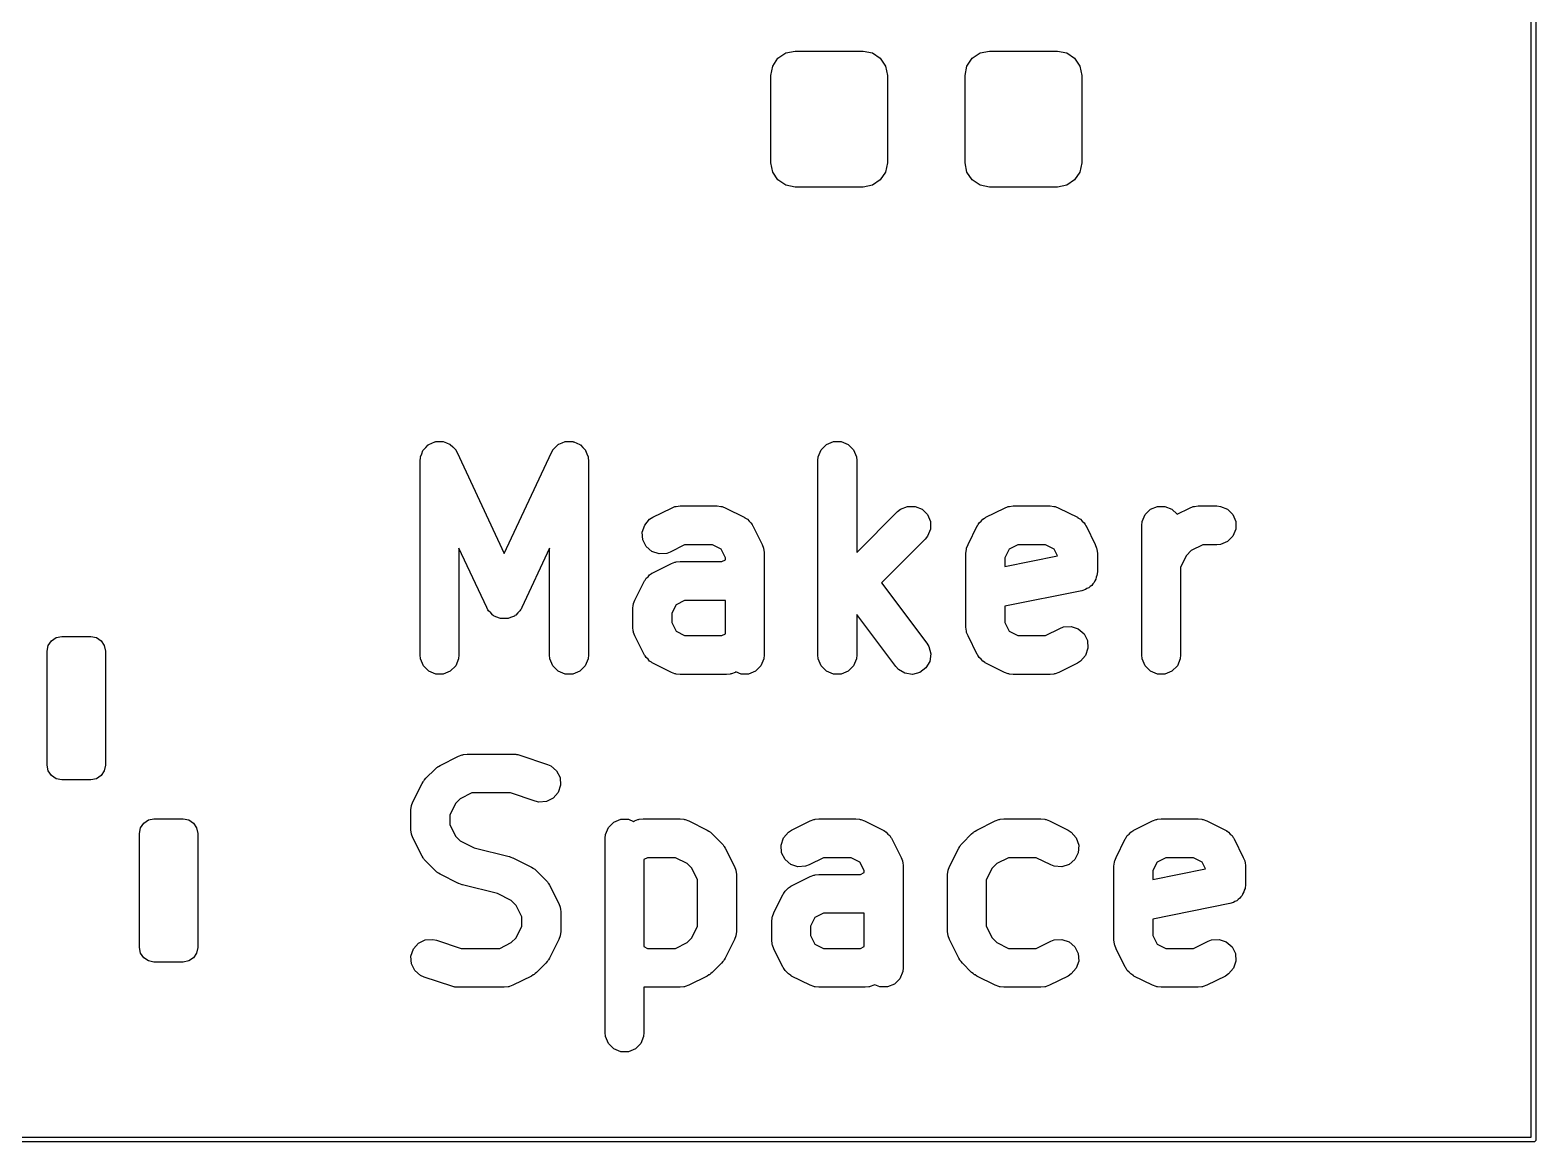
# Model space of a CAD drawing. Extents: x 126 to 188.3, y -91.5 to -70.
# Drawn here: x 140.77 to 156.28, y -91.52 to -80.08 of the extents above; entities that cross this region are included whole.
import ezdxf

# ---------------------------------------------------------------- set-up
doc = ezdxf.new("R2010")
doc.units = 0
doc.layers.add('BLACK', color=7, linetype='CONTINUOUS')

msp = doc.modelspace()

# ---------------------------------------------------------------- linework, layer by layer
at = {"layer": 'BLACK', "linetype": 'CONTINUOUS'}
for p, q in [((156.225, -91.475), (156.225, -70.025)), ((156.275, -70), (156.275, -91.5)), ((148.41903, -80.454329), (148.473223, -80.373223)), ((148.473223, -80.373223), (148.554329, -80.31903)), ((148.554329, -80.31903), (148.65, -80.3)), ((148.65, -80.3), (149.35, -80.3)), ((149.35, -80.3), (149.445671, -80.31903)), ((149.445671, -80.31903), (149.526777, -80.373223)), ((149.526777, -80.373223), (149.58097, -80.454329)), ((150.41903, -80.454329), (150.473223, -80.373223)), ((150.473223, -80.373223), (150.554329, -80.31903)), ((150.554329, -80.31903), (150.65, -80.3)), ((150.65, -80.3), (151.35, -80.3)), ((151.35, -80.3), (151.445671, -80.31903)), ((151.445671, -80.31903), (151.526777, -80.373223)), ((151.526777, -80.373223), (151.58097, -80.454329)), ((148.4, -80.55), (148.41903, -80.454329)), ((148.4, -81.45), (148.4, -80.55)), ((149.58097, -80.454329), (149.6, -80.55)), ((149.6, -80.55), (149.6, -81.45)), ((150.4, -80.55), (150.41903, -80.454329)), ((150.4, -81.45), (150.4, -80.55)), ((151.58097, -80.454329), (151.6, -80.55)), ((151.6, -80.55), (151.6, -81.45)), ((148.41903, -81.545671), (148.4, -81.45)), ((149.6, -81.45), (149.58097, -81.545671)), ((150.41903, -81.545671), (150.4, -81.45)), ((151.6, -81.45), (151.58097, -81.545671)), ((148.473223, -81.626777), (148.41903, -81.545671)), ((148.554329, -81.68097), (148.473223, -81.626777)), ((148.65, -81.7), (148.554329, -81.68097)), ((149.445671, -81.68097), (149.35, -81.7)), ((149.526777, -81.626777), (149.445671, -81.68097)), ((149.58097, -81.545671), (149.526777, -81.626777)), ((150.473223, -81.626777), (150.41903, -81.545671)), ((150.554329, -81.68097), (150.473223, -81.626777)), ((150.65, -81.7), (150.554329, -81.68097)), ((151.445671, -81.68097), (151.35, -81.7)), ((151.526777, -81.626777), (151.445671, -81.68097)), ((151.58097, -81.545671), (151.526777, -81.626777)), ((149.35, -81.7), (148.65, -81.7)), ((151.35, -81.7), (150.65, -81.7)), ((144.946207, -84.3201), (144.950329, -84.318393)), ((144.950329, -84.318393), (144.985043, -84.318393)), ((144.985043, -84.318393), (145.019713, -84.316869)), ((145.019713, -84.316869), (145.023904, -84.318393)), ((145.023904, -84.318393), (145.028365, -84.318393)), ((145.028365, -84.318393), (145.060435, -84.331677)), ((146.251598, -84.331674), (146.283662, -84.318393)), ((146.283662, -84.318393), (146.288122, -84.318393)), ((146.288122, -84.318393), (146.292313, -84.316869)), ((146.292313, -84.316869), (146.326983, -84.318393)), ((146.326983, -84.318393), (146.361698, -84.318393)), ((146.361698, -84.318393), (146.365819, -84.3201)), ((148.973471, -84.348256), (149.045567, -84.318393)), ((149.045567, -84.318393), (149.123603, -84.318393)), ((149.123603, -84.318393), (149.195699, -84.348256)), ((144.79319, -84.475532), (144.806474, -84.443461)), ((144.806474, -84.443461), (144.818334, -84.410846)), ((144.818334, -84.410846), (144.821346, -84.407557)), ((144.821346, -84.407557), (144.823053, -84.403436)), ((144.823053, -84.403436), (144.8476, -84.378888)), ((144.8476, -84.378888), (144.871038, -84.353296)), ((144.871038, -84.353296), (144.875078, -84.35141)), ((144.875078, -84.35141), (144.878233, -84.348256)), ((144.878233, -84.348256), (144.910303, -84.334972)), ((144.910303, -84.334972), (144.941752, -84.320296)), ((144.941752, -84.320296), (144.946207, -84.3201)), ((145.060435, -84.331677), (145.093051, -84.343537)), ((145.093051, -84.343537), (145.096339, -84.346549)), ((145.096339, -84.346549), (145.100461, -84.348256)), ((145.100461, -84.348256), (145.125008, -84.372803)), ((145.125008, -84.372803), (145.150601, -84.396241)), ((145.150601, -84.396241), (145.153733, -84.401528)), ((145.153733, -84.401528), (145.155641, -84.403436)), ((145.155641, -84.403436), (145.157448, -84.4078)), ((145.157448, -84.4078), (145.170584, -84.429973)), ((145.170584, -84.429973), (145.656013, -85.470179)), ((145.656013, -85.470179), (146.141443, -84.429973)), ((146.141443, -84.429973), (146.154578, -84.4078)), ((146.154578, -84.4078), (146.156386, -84.403436)), ((146.156386, -84.403436), (146.158293, -84.401528)), ((146.158293, -84.401528), (146.161426, -84.396241)), ((146.161426, -84.396241), (146.187023, -84.372798)), ((146.187023, -84.372798), (146.211566, -84.348256)), ((146.211566, -84.348256), (146.215685, -84.346549)), ((146.215685, -84.346549), (146.218975, -84.343537)), ((146.218975, -84.343537), (146.251598, -84.331674)), ((146.365819, -84.3201), (146.370274, -84.320296)), ((146.370274, -84.320296), (146.401718, -84.334969)), ((146.401718, -84.334969), (146.433794, -84.348256)), ((146.433794, -84.348256), (146.436948, -84.35141)), ((146.436948, -84.35141), (146.440989, -84.353296)), ((146.440989, -84.353296), (146.464426, -84.378888)), ((146.464426, -84.378888), (146.488974, -84.403436)), ((146.488974, -84.403436), (146.49068, -84.407557)), ((146.49068, -84.407557), (146.493693, -84.410846)), ((146.493693, -84.410846), (146.505552, -84.443461)), ((146.505552, -84.443461), (146.518837, -84.475532)), ((148.888428, -84.475532), (148.918291, -84.403436)), ((148.918291, -84.403436), (148.973471, -84.348256)), ((149.195699, -84.348256), (149.250879, -84.403436)), ((149.250879, -84.403436), (149.280742, -84.475532)), ((144.789347, -84.51455), (144.791873, -84.4889)), ((144.789347, -86.51455), (144.789347, -84.51455)), ((144.791666, -84.484184), (144.792587, -84.48165)), ((144.791873, -84.4889), (144.791666, -84.484184)), ((144.792587, -84.48165), (144.79319, -84.475532)), ((146.518837, -84.475532), (146.519439, -84.48165)), ((146.519439, -84.48165), (146.520361, -84.484184)), ((146.520361, -84.484184), (146.520153, -84.4889)), ((146.520153, -84.4889), (146.52268, -84.51455)), ((146.52268, -84.51455), (146.52268, -86.51455)), ((148.884585, -84.51455), (148.888428, -84.475532)), ((148.884585, -86.51455), (148.884585, -84.51455)), ((149.280742, -84.475532), (149.284585, -84.51455)), ((149.284585, -84.51455), (149.284585, -85.460278)), ((147.185618, -85.097569), (147.376095, -85.00233)), ((147.376095, -85.00233), (147.412712, -84.988318)), ((147.412712, -84.988318), (147.419881, -84.987808)), ((147.419881, -84.987808), (147.426519, -84.985059)), ((147.426519, -84.985059), (147.465537, -84.981216)), ((147.465537, -84.981216), (147.84649, -84.981216)), ((147.84649, -84.981216), (147.885508, -84.985059)), ((147.885508, -84.985059), (147.892145, -84.987808)), ((147.892145, -84.987808), (147.899315, -84.988318)), ((147.899315, -84.988318), (147.935933, -85.002331)), ((147.935933, -85.002331), (148.126409, -85.097569)), ((149.284585, -85.460278), (149.705068, -85.039795)), ((149.705068, -85.039795), (149.735376, -85.014922)), ((149.735376, -85.014922), (149.807472, -84.985059)), ((149.807472, -84.985059), (149.885508, -84.985059)), ((149.885508, -84.985059), (149.957604, -85.014922)), ((149.957604, -85.014922), (150.012784, -85.070102)), ((150.012784, -85.070102), (150.042647, -85.142198)), ((150.61419, -85.097569), (150.804667, -85.00233)), ((150.804667, -85.00233), (150.841284, -84.988318)), ((150.841284, -84.988318), (150.848453, -84.987808)), ((150.848453, -84.987808), (150.855091, -84.985059)), ((150.855091, -84.985059), (150.894109, -84.981216)), ((150.894109, -84.981216), (151.275062, -84.981216)), ((151.275062, -84.981216), (151.31408, -84.985059)), ((151.31408, -84.985059), (151.320717, -84.987808)), ((151.320717, -84.987808), (151.327887, -84.988318)), ((151.327887, -84.988318), (151.364505, -85.002331)), ((151.364505, -85.002331), (151.554981, -85.097569)), ((152.221762, -85.142198), (152.251625, -85.070102)), ((152.251625, -85.070102), (152.306805, -85.014922)), ((152.306805, -85.014922), (152.378901, -84.985059)), ((152.378901, -84.985059), (152.456937, -84.985059)), ((152.456937, -84.985059), (152.529033, -85.014922)), ((152.529033, -85.014922), (152.58077, -85.066659)), ((152.58077, -85.066659), (152.709429, -85.00233)), ((152.709429, -85.00233), (152.746046, -84.988318)), ((152.746046, -84.988318), (152.753215, -84.987808)), ((152.753215, -84.987808), (152.759853, -84.985059)), ((152.759853, -84.985059), (152.798871, -84.981216)), ((152.798871, -84.981216), (152.989348, -84.981216)), ((152.989348, -84.981216), (153.028366, -84.985059)), ((153.028366, -84.985059), (153.100462, -85.014922)), ((153.100462, -85.014922), (153.155642, -85.070102)), ((153.155642, -85.070102), (153.185505, -85.142198)), ((147.076631, -85.25144), (147.101309, -85.177408)), ((147.101309, -85.177408), (147.152438, -85.118455)), ((147.152438, -85.118455), (147.185618, -85.097569)), ((148.126409, -85.097569), (148.132931, -85.101674)), ((148.132931, -85.101674), (148.136013, -85.102702)), ((148.136013, -85.102702), (148.139849, -85.106029)), ((148.139849, -85.106029), (148.159589, -85.118455)), ((148.159589, -85.118455), (148.17602, -85.1374)), ((148.17602, -85.1374), (148.194965, -85.153831)), ((148.194965, -85.153831), (148.20739, -85.17357)), ((148.20739, -85.17357), (148.210719, -85.177408)), ((148.210719, -85.177408), (148.211746, -85.180489)), ((148.211746, -85.180489), (148.215852, -85.187012)), ((148.215852, -85.187012), (148.31109, -85.377489)), ((150.042647, -85.220234), (150.012784, -85.29233)), ((150.042647, -85.142198), (150.042647, -85.220234)), ((150.429509, -85.377489), (150.524748, -85.187011)), ((150.524748, -85.187011), (150.528854, -85.180487)), ((150.528854, -85.180487), (150.529881, -85.177408)), ((150.529881, -85.177408), (150.533206, -85.173573)), ((150.533206, -85.173573), (150.545634, -85.153831)), ((150.545634, -85.153831), (150.56458, -85.137398)), ((150.56458, -85.137398), (150.58101, -85.118455)), ((150.58101, -85.118455), (150.600748, -85.106029)), ((150.600748, -85.106029), (150.604587, -85.102701)), ((150.604587, -85.102701), (150.607669, -85.101673)), ((150.607669, -85.101673), (150.61419, -85.097569)), ((151.554981, -85.097569), (151.561503, -85.101674)), ((151.561503, -85.101674), (151.564585, -85.102702)), ((151.564585, -85.102702), (151.568421, -85.106029)), ((151.568421, -85.106029), (151.588161, -85.118455)), ((151.588161, -85.118455), (151.604592, -85.1374)), ((151.604592, -85.1374), (151.623537, -85.153831)), ((151.623537, -85.153831), (151.635962, -85.17357)), ((151.635962, -85.17357), (151.639291, -85.177408)), ((151.639291, -85.177408), (151.640318, -85.180489)), ((151.640318, -85.180489), (151.644424, -85.187012)), ((151.644424, -85.187012), (151.739662, -85.377489)), ((152.217919, -85.181216), (152.221762, -85.142198)), ((152.217919, -86.51455), (152.217919, -85.181216)), ((153.185505, -85.220234), (153.155642, -85.29233)), ((153.185505, -85.142198), (153.185505, -85.220234)), ((147.082163, -85.329279), (147.076631, -85.25144)), ((147.117062, -85.399077), (147.082163, -85.329279)), ((147.176015, -85.450206), (147.117062, -85.399077)), ((147.51275, -85.381216), (147.364504, -85.455339)), ((147.799277, -85.381216), (147.51275, -85.381216)), ((147.887894, -85.425525), (147.799277, -85.381216)), ((148.31109, -85.377489), (148.325102, -85.414107)), ((149.987911, -85.322638), (149.539136, -85.771412)), ((150.012784, -85.29233), (149.987911, -85.322638)), ((150.415497, -85.414106), (150.429509, -85.377489)), ((150.941322, -85.381216), (150.852704, -85.425524)), ((151.227849, -85.381216), (150.941322, -85.381216)), ((151.316466, -85.425525), (151.227849, -85.381216)), ((151.739662, -85.377489), (151.753674, -85.414107)), ((152.846084, -85.381216), (152.726866, -85.440825)), ((152.989348, -85.381216), (152.846084, -85.381216)), ((153.028366, -85.377373), (152.989348, -85.381216)), ((153.100462, -85.34751), (153.028366, -85.377373)), ((153.155642, -85.29233), (153.100462, -85.34751)), ((145.474778, -86.027698), (145.189347, -85.416061)), ((145.189347, -85.416061), (145.189347, -86.51455)), ((146.12268, -85.416064), (145.837251, -86.027698)), ((146.12268, -86.51455), (146.12268, -85.416064)), ((147.250047, -85.474884), (147.176015, -85.450206)), ((147.327886, -85.469352), (147.250047, -85.474884)), ((147.364504, -85.455339), (147.327886, -85.469352)), ((147.376095, -85.573759), (147.412712, -85.559747)), ((147.412712, -85.559747), (147.419881, -85.559237)), ((147.419881, -85.559237), (147.426519, -85.556488)), ((147.426519, -85.556488), (147.465537, -85.552645)), ((147.465537, -85.552645), (147.894515, -85.552645)), ((147.932204, -85.514144), (147.887894, -85.425525)), ((147.894515, -85.552645), (147.932204, -85.5338)), ((147.932204, -85.5338), (147.932204, -85.514144)), ((148.325102, -85.414107), (148.325611, -85.421274)), ((148.325611, -85.421274), (148.328361, -85.427913)), ((148.328361, -85.427913), (148.332204, -85.466931)), ((148.332204, -85.466931), (148.332204, -86.51455)), ((150.408395, -85.466931), (150.412238, -85.427913)), ((150.408395, -86.228835), (150.408395, -85.466931)), ((150.412238, -85.427913), (150.414987, -85.421275)), ((150.414987, -85.421275), (150.415497, -85.414106)), ((150.852704, -85.425524), (150.808395, -85.514144)), ((150.808395, -85.603922), (151.351367, -85.495327)), ((150.808395, -85.514144), (150.808395, -85.603922)), ((151.351367, -85.495327), (151.316466, -85.425525)), ((151.753674, -85.414107), (151.754183, -85.421274)), ((151.754183, -85.421274), (151.756933, -85.427913)), ((151.756933, -85.427913), (151.760776, -85.466931)), ((151.760776, -85.466931), (151.760776, -85.657407)), ((152.677529, -85.490161), (152.617919, -85.609382)), ((152.726866, -85.440825), (152.677529, -85.490161)), ((147.117062, -85.72526), (147.136008, -85.708827)), ((147.136008, -85.708827), (147.152438, -85.689884)), ((147.152438, -85.689884), (147.172176, -85.677458)), ((147.172176, -85.677458), (147.176015, -85.67413)), ((147.176015, -85.67413), (147.179097, -85.673102)), ((147.179097, -85.673102), (147.185618, -85.668998)), ((147.185618, -85.668998), (147.376095, -85.573759)), ((151.749434, -85.714527), (151.745632, -85.73375)), ((151.756933, -85.696425), (151.749434, -85.714527)), ((151.760776, -85.657407), (151.756933, -85.696425)), ((152.617919, -85.609382), (152.617919, -86.51455)), ((147.000938, -85.948916), (147.096176, -85.75844)), ((147.096176, -85.75844), (147.100282, -85.751916)), ((147.100282, -85.751916), (147.101309, -85.748837)), ((147.101309, -85.748837), (147.104634, -85.745002)), ((147.104634, -85.745002), (147.117062, -85.72526)), ((149.539136, -85.771412), (150.00649, -86.39455)), ((151.599999, -85.853523), (150.808395, -86.011843)), ((151.637506, -85.842103), (151.599999, -85.853523)), ((151.653787, -85.831199), (151.637506, -85.842103)), ((151.67189, -85.823701), (151.653787, -85.831199)), ((151.685893, -85.809697), (151.67189, -85.823701)), ((151.702345, -85.79868), (151.685893, -85.809697)), ((151.713213, -85.782377), (151.702345, -85.79868)), ((151.72707, -85.768521), (151.713213, -85.782377)), ((151.734648, -85.750225), (151.72707, -85.768521)), ((151.745632, -85.73375), (151.734648, -85.750225)), ((146.979823, -86.038359), (146.983666, -85.999341)), ((146.983666, -85.999341), (146.986415, -85.992703)), ((146.986415, -85.992703), (146.986925, -85.985534)), ((146.986925, -85.985534), (147.000938, -85.948916)), ((147.424132, -85.996953), (147.379823, -86.085572)), ((147.51275, -85.952645), (147.424132, -85.996953)), ((147.932204, -85.952645), (147.51275, -85.952645)), ((147.932204, -86.295705), (147.932204, -85.952645)), ((150.808395, -86.011843), (150.808395, -86.181621)), ((145.483241, -86.041985), (145.474778, -86.027698)), ((145.485001, -86.046825), (145.483241, -86.041985)), ((145.488135, -86.050247), (145.485001, -86.046825)), ((145.49476, -86.061431), (145.488135, -86.050247)), ((145.517179, -86.081962), (145.49476, -86.061431)), ((145.537705, -86.104375), (145.517179, -86.081962)), ((145.545756, -86.108132), (145.537705, -86.104375)), ((145.55231, -86.114134), (145.545756, -86.108132)), ((145.580882, -86.124524), (145.55231, -86.114134)), ((145.60842, -86.137375), (145.580882, -86.124524)), ((145.617293, -86.137765), (145.60842, -86.137375)), ((145.625648, -86.140803), (145.617293, -86.137765)), ((145.656025, -86.139467), (145.625648, -86.140803)), ((145.68638, -86.140802), (145.656025, -86.139467)), ((145.694728, -86.137766), (145.68638, -86.140802)), ((145.703609, -86.137376), (145.694728, -86.137766)), ((145.73116, -86.124518), (145.703609, -86.137376)), ((145.759718, -86.114134), (145.73116, -86.124518)), ((145.76627, -86.108133), (145.759718, -86.114134)), ((145.774324, -86.104375), (145.76627, -86.108133)), ((145.794857, -86.081953), (145.774324, -86.104375)), ((145.817268, -86.06143), (145.794857, -86.081953)), ((145.82389, -86.05025), (145.817268, -86.06143)), ((145.827027, -86.046826), (145.82389, -86.05025)), ((145.828787, -86.041984), (145.827027, -86.046826)), ((145.837251, -86.027698), (145.828787, -86.041984)), ((146.979823, -86.228835), (146.979823, -86.038359)), ((147.379823, -86.085572), (147.379823, -86.181621)), ((149.68649, -86.63455), (149.284585, -86.098676)), ((149.284585, -86.098676), (149.284585, -86.51455)), ((141.042597, -86.336418), (141.1, -86.325)), ((141.1, -86.325), (141.4, -86.325)), ((141.4, -86.325), (141.457403, -86.336418)), ((146.983666, -86.267853), (146.979823, -86.228835)), ((146.986415, -86.27449), (146.983666, -86.267853)), ((146.986925, -86.28166), (146.986415, -86.27449)), ((147.000937, -86.318277), (146.986925, -86.28166)), ((147.096176, -86.508755), (147.000937, -86.318277)), ((147.379823, -86.181621), (147.424132, -86.270241)), ((147.424132, -86.270241), (147.51275, -86.31455)), ((147.51275, -86.31455), (147.894515, -86.31455)), ((147.894515, -86.31455), (147.932204, -86.295705)), ((150.412238, -86.267853), (150.408395, -86.228835)), ((150.414987, -86.27449), (150.412238, -86.267853)), ((150.415497, -86.28166), (150.414987, -86.27449)), ((150.429509, -86.318277), (150.415497, -86.28166)), ((150.524748, -86.508755), (150.429509, -86.318277)), ((150.808395, -86.181621), (150.852704, -86.270241)), ((150.852704, -86.270241), (150.941322, -86.31455)), ((150.941322, -86.31455), (151.227849, -86.31455)), ((151.227849, -86.31455), (151.376096, -86.240426)), ((151.376096, -86.240426), (151.412713, -86.226414)), ((151.412713, -86.226414), (151.490553, -86.220882)), ((151.490553, -86.220882), (151.564585, -86.24556)), ((151.564585, -86.24556), (151.623537, -86.296689)), ((151.623537, -86.296689), (151.658436, -86.366487)), ((140.95, -86.475), (140.961418, -86.417597)), ((140.95, -87.65), (140.95, -86.475)), ((140.961418, -86.417597), (140.993934, -86.368934)), ((140.993934, -86.368934), (141.042597, -86.336418)), ((141.457403, -86.336418), (141.506066, -86.368934)), ((141.506066, -86.368934), (141.538582, -86.417597)), ((141.538582, -86.417597), (141.55, -86.475)), ((141.55, -86.475), (141.55, -87.65)), ((150.00649, -86.39455), (150.026826, -86.42807)), ((150.026826, -86.42807), (150.046193, -86.503664)), ((151.663968, -86.444326), (151.639291, -86.518358)), ((151.658436, -86.366487), (151.663968, -86.444326)), ((144.79319, -86.553568), (144.789347, -86.51455)), ((144.823053, -86.625664), (144.79319, -86.553568)), ((144.878233, -86.680844), (144.823053, -86.625664)), ((145.155641, -86.625664), (145.100461, -86.680844)), ((145.185504, -86.553568), (145.155641, -86.625664)), ((145.189347, -86.51455), (145.185504, -86.553568)), ((146.126523, -86.553568), (146.12268, -86.51455)), ((146.156386, -86.625664), (146.126523, -86.553568)), ((146.211566, -86.680844), (146.156386, -86.625664)), ((146.488974, -86.625664), (146.433794, -86.680844)), ((146.518837, -86.553568), (146.488974, -86.625664)), ((146.52268, -86.51455), (146.518837, -86.553568)), ((147.100282, -86.515278), (147.096176, -86.508755)), ((147.101309, -86.518358), (147.100282, -86.515278)), ((147.104634, -86.522192), (147.101309, -86.518358)), ((147.117062, -86.541935), (147.104634, -86.522192)), ((147.136008, -86.558367), (147.117062, -86.541935)), ((147.152438, -86.577311), (147.136008, -86.558367)), ((147.172176, -86.589736), (147.152438, -86.577311)), ((147.176015, -86.593065), (147.172176, -86.589736)), ((147.179097, -86.594092), (147.176015, -86.593065)), ((147.185618, -86.598197), (147.179097, -86.594092)), ((147.376095, -86.693436), (147.185618, -86.598197)), ((148.298498, -86.625664), (148.243318, -86.680844)), ((148.328361, -86.553568), (148.298498, -86.625664)), ((148.332204, -86.51455), (148.328361, -86.553568)), ((148.888428, -86.553568), (148.884585, -86.51455)), ((148.918291, -86.625664), (148.888428, -86.553568)), ((148.973471, -86.680844), (148.918291, -86.625664)), ((149.250879, -86.625664), (149.195699, -86.680844)), ((149.280742, -86.553568), (149.250879, -86.625664)), ((149.284585, -86.51455), (149.280742, -86.553568)), ((149.712975, -86.663458), (149.68649, -86.63455)), ((150.035157, -86.580916), (149.995398, -86.648064)), ((150.046193, -86.503664), (150.035157, -86.580916)), ((150.528854, -86.515278), (150.524748, -86.508755)), ((150.529881, -86.518358), (150.528854, -86.515278)), ((150.533206, -86.522192), (150.529881, -86.518358)), ((150.545634, -86.541935), (150.533206, -86.522192)), ((150.56458, -86.558367), (150.545634, -86.541935)), ((150.58101, -86.577311), (150.56458, -86.558367)), ((150.600748, -86.589736), (150.58101, -86.577311)), ((150.604587, -86.593065), (150.600748, -86.589736)), ((150.607669, -86.594092), (150.604587, -86.593065)), ((150.61419, -86.598197), (150.607669, -86.594092)), ((150.804667, -86.693436), (150.61419, -86.598197)), ((151.554981, -86.598197), (151.364505, -86.693435)), ((151.588161, -86.577311), (151.554981, -86.598197)), ((151.639291, -86.518358), (151.588161, -86.577311)), ((152.221762, -86.553568), (152.217919, -86.51455)), ((152.251625, -86.625664), (152.221762, -86.553568)), ((152.306805, -86.680844), (152.251625, -86.625664)), ((152.584213, -86.625664), (152.529033, -86.680844)), ((152.614076, -86.553568), (152.584213, -86.625664)), ((152.617919, -86.51455), (152.614076, -86.553568)), ((144.950329, -86.710707), (144.878233, -86.680844)), ((145.028365, -86.710707), (144.950329, -86.710707)), ((145.100461, -86.680844), (145.028365, -86.710707)), ((146.283662, -86.710707), (146.211566, -86.680844)), ((146.361698, -86.710707), (146.283662, -86.710707)), ((146.433794, -86.680844), (146.361698, -86.710707)), ((147.412712, -86.707448), (147.376095, -86.693436)), ((147.419881, -86.707957), (147.412712, -86.707448)), ((147.426519, -86.710707), (147.419881, -86.707957)), ((147.465537, -86.71455), (147.426519, -86.710707)), ((147.941728, -86.71455), (147.465537, -86.71455)), ((147.980746, -86.710707), (147.941728, -86.71455)), ((147.987383, -86.707957), (147.980746, -86.710707)), ((147.994553, -86.707448), (147.987383, -86.707957)), ((148.031171, -86.693435), (147.994553, -86.707448)), ((148.040376, -86.688832), (148.031171, -86.693435)), ((148.093186, -86.710707), (148.040376, -86.688832)), ((148.171222, -86.710707), (148.093186, -86.710707)), ((148.243318, -86.680844), (148.171222, -86.710707)), ((149.045567, -86.710707), (148.973471, -86.680844)), ((149.123603, -86.710707), (149.045567, -86.710707)), ((149.195699, -86.680844), (149.123603, -86.710707)), ((149.780123, -86.703217), (149.712975, -86.663458)), ((149.857375, -86.714253), (149.780123, -86.703217)), ((149.93297, -86.694886), (149.857375, -86.714253)), ((149.995398, -86.648064), (149.93297, -86.694886)), ((150.841284, -86.707448), (150.804667, -86.693436)), ((150.848453, -86.707957), (150.841284, -86.707448)), ((150.855091, -86.710707), (150.848453, -86.707957)), ((150.894109, -86.71455), (150.855091, -86.710707)), ((151.275062, -86.71455), (150.894109, -86.71455)), ((151.31408, -86.710707), (151.275062, -86.71455)), ((151.320717, -86.707957), (151.31408, -86.710707)), ((151.327887, -86.707448), (151.320717, -86.707957)), ((151.364505, -86.693435), (151.327887, -86.707448)), ((152.378901, -86.710707), (152.306805, -86.680844)), ((152.456937, -86.710707), (152.378901, -86.710707)), ((152.529033, -86.680844), (152.456937, -86.710707)), ((144.995142, -87.650791), (145.185619, -87.555552)), ((145.185619, -87.555552), (145.222236, -87.54154)), ((145.222236, -87.54154), (145.229405, -87.54103)), ((145.229405, -87.54103), (145.236043, -87.538281)), ((145.236043, -87.538281), (145.275061, -87.534438)), ((145.275061, -87.534438), (145.751252, -87.534438)), ((145.751252, -87.534438), (145.771001, -87.536383)), ((145.771001, -87.536383), (145.776267, -87.536009)), ((145.776267, -87.536009), (145.783195, -87.537584)), ((145.783195, -87.537584), (145.79027, -87.538281)), ((145.79027, -87.538281), (145.795148, -87.540301)), ((145.795148, -87.540301), (145.814498, -87.544701)), ((145.814498, -87.544701), (146.100212, -87.639939)), ((140.961418, -87.707403), (140.95, -87.65)), ((140.993934, -87.756066), (140.961418, -87.707403)), ((141.538582, -87.707403), (141.506066, -87.756066)), ((141.55, -87.65), (141.538582, -87.707403)), ((144.847926, -87.783493), (144.943164, -87.688255)), ((144.943164, -87.688255), (144.9585, -87.675668)), ((144.9585, -87.675668), (144.961962, -87.671677)), ((144.961962, -87.671677), (144.967978, -87.667889)), ((144.967978, -87.667889), (144.973471, -87.663382)), ((144.973471, -87.663382), (144.97835, -87.66136)), ((144.97835, -87.66136), (144.995142, -87.650791)), ((146.100212, -87.639939), (146.136012, -87.655924)), ((146.136012, -87.655924), (146.194965, -87.707053)), ((146.194965, -87.707053), (146.229864, -87.776851)), ((141.042597, -87.788582), (140.993934, -87.756066)), ((141.1, -87.8), (141.042597, -87.788582)), ((141.4, -87.8), (141.1, -87.8)), ((141.457403, -87.788582), (141.4, -87.8)), ((141.506066, -87.756066), (141.457403, -87.788582)), ((144.715224, -88.025947), (144.810462, -87.835471)), ((144.810462, -87.835471), (144.821031, -87.818679)), ((144.821031, -87.818679), (144.823053, -87.8138)), ((144.823053, -87.8138), (144.82756, -87.808307)), ((144.82756, -87.808307), (144.831348, -87.802291)), ((144.831348, -87.802291), (144.835339, -87.798828)), ((144.835339, -87.798828), (144.847926, -87.783493)), ((146.235395, -87.854691), (146.210718, -87.928722)), ((146.229864, -87.776851), (146.235395, -87.854691)), ((144.701211, -88.062565), (144.715224, -88.025947)), ((145.203056, -87.994047), (145.153718, -88.043384)), ((145.322274, -87.934438), (145.203056, -87.994047)), ((145.718795, -87.934438), (145.322274, -87.934438)), ((145.97372, -88.019413), (145.718795, -87.934438)), ((146.011951, -88.028105), (145.97372, -88.019413)), ((146.089791, -88.022574), (146.011951, -88.028105)), ((146.159589, -87.987675), (146.089791, -88.022574)), ((146.210718, -87.928722), (146.159589, -87.987675)), ((144.694109, -88.11539), (144.697952, -88.076372)), ((144.694109, -88.305866), (144.694109, -88.11539)), ((144.697952, -88.076372), (144.700701, -88.069734)), ((144.700701, -88.069734), (144.701211, -88.062565)), ((145.153718, -88.043384), (145.094109, -88.162603)), ((145.094109, -88.162603), (145.094109, -88.258652)), ((141.9, -88.35), (141.911418, -88.292597)), ((141.9, -89.525), (141.9, -88.35)), ((141.911418, -88.292597), (141.943934, -88.243934)), ((141.943934, -88.243934), (141.992597, -88.211418)), ((141.992597, -88.211418), (142.05, -88.2)), ((142.05, -88.2), (142.35, -88.2)), ((142.35, -88.2), (142.407403, -88.211418)), ((142.407403, -88.211418), (142.456066, -88.243934)), ((142.456066, -88.243934), (142.488582, -88.292597)), ((142.488582, -88.292597), (142.5, -88.35)), ((142.5, -88.35), (142.5, -89.525)), ((144.697952, -88.344884), (144.694109, -88.305866)), ((144.700701, -88.351521), (144.697952, -88.344884)), ((145.094109, -88.258652), (145.153718, -88.377871)), ((146.697952, -88.362086), (146.727815, -88.28999)), ((146.727815, -88.28999), (146.782995, -88.23481)), ((146.782995, -88.23481), (146.855091, -88.204947)), ((146.855091, -88.204947), (146.933127, -88.204947)), ((146.933127, -88.204947), (146.985936, -88.226821)), ((146.985936, -88.226821), (146.995143, -88.222218)), ((146.995143, -88.222218), (147.03176, -88.208206)), ((147.03176, -88.208206), (147.038929, -88.207696)), ((147.038929, -88.207696), (147.045567, -88.204947)), ((147.045567, -88.204947), (147.084585, -88.201104)), ((147.084585, -88.201104), (147.465538, -88.201104)), ((147.465538, -88.201104), (147.504556, -88.204947)), ((147.504556, -88.204947), (147.511193, -88.207696)), ((147.511193, -88.207696), (147.518363, -88.208206)), ((147.518363, -88.208206), (147.554981, -88.222219)), ((147.554981, -88.222219), (147.745457, -88.317457)), ((147.745457, -88.317457), (147.762248, -88.328026)), ((147.762248, -88.328026), (147.767128, -88.330048)), ((147.767128, -88.330048), (147.77262, -88.334555)), ((147.77262, -88.334555), (147.778637, -88.338343)), ((147.778637, -88.338343), (147.782099, -88.342334)), ((147.782099, -88.342334), (147.797435, -88.354921)), ((148.529881, -88.397296), (148.58101, -88.338343)), ((148.58101, -88.338343), (148.61419, -88.317457)), ((148.61419, -88.317457), (148.804667, -88.222218)), ((148.804667, -88.222218), (148.841284, -88.208206)), ((148.841284, -88.208206), (148.848453, -88.207696)), ((148.848453, -88.207696), (148.855091, -88.204947)), ((148.855091, -88.204947), (148.894109, -88.201104)), ((148.894109, -88.201104), (149.275062, -88.201104)), ((149.275062, -88.201104), (149.31408, -88.204947)), ((149.31408, -88.204947), (149.320717, -88.207696)), ((149.320717, -88.207696), (149.327887, -88.208206)), ((149.327887, -88.208206), (149.364505, -88.222219)), ((149.364505, -88.222219), (149.554981, -88.317457)), ((149.554981, -88.317457), (149.561503, -88.321562)), ((149.561503, -88.321562), (149.564585, -88.32259)), ((149.564585, -88.32259), (149.568421, -88.325917)), ((149.568421, -88.325917), (149.588161, -88.338343)), ((149.588161, -88.338343), (149.604592, -88.357288)), ((150.466974, -88.354921), (150.48231, -88.342334)), ((150.48231, -88.342334), (150.485772, -88.338343)), ((150.485772, -88.338343), (150.491788, -88.334555)), ((150.491788, -88.334555), (150.497281, -88.330048)), ((150.497281, -88.330048), (150.50216, -88.328026)), ((150.50216, -88.328026), (150.518952, -88.317457)), ((150.518952, -88.317457), (150.709429, -88.222218)), ((150.709429, -88.222218), (150.746046, -88.208206)), ((150.746046, -88.208206), (150.753215, -88.207696)), ((150.753215, -88.207696), (150.759853, -88.204947)), ((150.759853, -88.204947), (150.798871, -88.201104)), ((150.798871, -88.201104), (151.179824, -88.201104)), ((151.179824, -88.201104), (151.218842, -88.204947)), ((151.218842, -88.204947), (151.225479, -88.207696)), ((151.225479, -88.207696), (151.232649, -88.208206)), ((151.232649, -88.208206), (151.269267, -88.222219)), ((151.269267, -88.222219), (151.459743, -88.317457)), ((151.459743, -88.317457), (151.492923, -88.338343)), ((151.492923, -88.338343), (151.544053, -88.397296)), ((152.08839, -88.357286), (152.10482, -88.338343)), ((152.10482, -88.338343), (152.124558, -88.325917)), ((152.124558, -88.325917), (152.128397, -88.322589)), ((152.128397, -88.322589), (152.131479, -88.321561)), ((152.131479, -88.321561), (152.138, -88.317457)), ((152.138, -88.317457), (152.328477, -88.222218)), ((152.328477, -88.222218), (152.365094, -88.208206)), ((152.365094, -88.208206), (152.372263, -88.207696)), ((152.372263, -88.207696), (152.378901, -88.204947)), ((152.378901, -88.204947), (152.417919, -88.201104)), ((152.417919, -88.201104), (152.798872, -88.201104)), ((152.798872, -88.201104), (152.83789, -88.204947)), ((152.83789, -88.204947), (152.844527, -88.207696)), ((152.844527, -88.207696), (152.851697, -88.208206)), ((152.851697, -88.208206), (152.888315, -88.222219)), ((152.888315, -88.222219), (153.078791, -88.317457)), ((153.078791, -88.317457), (153.085313, -88.321562)), ((153.085313, -88.321562), (153.088395, -88.32259)), ((153.088395, -88.32259), (153.092231, -88.325917)), ((153.092231, -88.325917), (153.111971, -88.338343)), ((153.111971, -88.338343), (153.128402, -88.357288)), ((144.701211, -88.358691), (144.700701, -88.351521)), ((144.715224, -88.395309), (144.701211, -88.358691)), ((144.810462, -88.585785), (144.715224, -88.395309)), ((145.153718, -88.377871), (145.203056, -88.427209)), ((145.203056, -88.427209), (145.344864, -88.498114)), ((145.344864, -88.498114), (145.704521, -88.588028)), ((146.694109, -88.401104), (146.697952, -88.362086)), ((146.694109, -90.401104), (146.694109, -88.401104)), ((147.797435, -88.354921), (147.892673, -88.450159)), ((147.892673, -88.450159), (147.905259, -88.465494)), ((147.905259, -88.465494), (147.909251, -88.468957)), ((147.909251, -88.468957), (147.913038, -88.474973)), ((147.913038, -88.474973), (147.917546, -88.480466)), ((147.917546, -88.480466), (147.919566, -88.485344)), ((147.919566, -88.485344), (147.930138, -88.502138)), ((147.930138, -88.502138), (148.025376, -88.692615)), ((148.505203, -88.471328), (148.529881, -88.397296)), ((148.510735, -88.549167), (148.505203, -88.471328)), ((149.604592, -88.357288), (149.623537, -88.373719)), ((149.623537, -88.373719), (149.635962, -88.393458)), ((149.635962, -88.393458), (149.639291, -88.397296)), ((149.639291, -88.397296), (149.640318, -88.400377)), ((149.640318, -88.400377), (149.644424, -88.4069)), ((149.644424, -88.4069), (149.739662, -88.597377)), ((150.239033, -88.692615), (150.334272, -88.502137)), ((150.334272, -88.502137), (150.344841, -88.485345)), ((150.344841, -88.485345), (150.346863, -88.480466)), ((150.346863, -88.480466), (150.35137, -88.474973)), ((150.35137, -88.474973), (150.355158, -88.468957)), ((150.355158, -88.468957), (150.359149, -88.465494)), ((150.359149, -88.465494), (150.371736, -88.450159)), ((150.371736, -88.450159), (150.466974, -88.354921)), ((151.544053, -88.397296), (151.56873, -88.471328)), ((151.56873, -88.471328), (151.563198, -88.549167)), ((151.953319, -88.597377), (152.048558, -88.406899)), ((152.048558, -88.406899), (152.052664, -88.400375)), ((152.052664, -88.400375), (152.053691, -88.397296)), ((152.053691, -88.397296), (152.057016, -88.393461)), ((152.057016, -88.393461), (152.069444, -88.373719)), ((152.069444, -88.373719), (152.08839, -88.357286)), ((153.128402, -88.357288), (153.147347, -88.373719)), ((153.147347, -88.373719), (153.159772, -88.393458)), ((153.159772, -88.393458), (153.163101, -88.397296)), ((153.163101, -88.397296), (153.164128, -88.400377)), ((153.164128, -88.400377), (153.168234, -88.4069)), ((153.168234, -88.4069), (153.263472, -88.597377)), ((144.821031, -88.602576), (144.810462, -88.585785)), ((144.823053, -88.607456), (144.821031, -88.602576)), ((144.82756, -88.612948), (144.823053, -88.607456)), ((144.831348, -88.618965), (144.82756, -88.612948)), ((144.835339, -88.622427), (144.831348, -88.618965)), ((144.847926, -88.637763), (144.835339, -88.622427)), ((144.943164, -88.733001), (144.847926, -88.637763)), ((145.704521, -88.588028), (145.7074, -88.589056)), ((145.7074, -88.589056), (145.708839, -88.589159)), ((145.708839, -88.589159), (145.725067, -88.595369)), ((145.725067, -88.595369), (145.741442, -88.60122)), ((145.741442, -88.60122), (145.742601, -88.602079)), ((145.742601, -88.602079), (145.745457, -88.603172)), ((145.745457, -88.603172), (145.935933, -88.69841)), ((147.131798, -88.601104), (147.094109, -88.619948)), ((147.094109, -88.619948), (147.094109, -89.515593)), ((147.418325, -88.601104), (147.131798, -88.601104)), ((147.537543, -88.660713), (147.418325, -88.601104)), ((148.545634, -88.618965), (148.510735, -88.549167)), ((148.604587, -88.670094), (148.545634, -88.618965)), ((148.941322, -88.601104), (148.793076, -88.675227)), ((149.227849, -88.601104), (148.941322, -88.601104)), ((149.316466, -88.645413), (149.227849, -88.601104)), ((149.360776, -88.734032), (149.316466, -88.645413)), ((149.739662, -88.597377), (149.753674, -88.633995)), ((149.753674, -88.633995), (149.754183, -88.641162)), ((149.754183, -88.641162), (149.756933, -88.647801)), ((149.756933, -88.647801), (149.760776, -88.686819)), ((150.846084, -88.601104), (150.726866, -88.660713)), ((151.132611, -88.601104), (150.846084, -88.601104)), ((151.280858, -88.675228), (151.132611, -88.601104)), ((151.528299, -88.618965), (151.469347, -88.670094)), ((151.563198, -88.549167), (151.528299, -88.618965)), ((151.932205, -88.686819), (151.936048, -88.647801)), ((151.936048, -88.647801), (151.938797, -88.641163)), ((151.938797, -88.641163), (151.939307, -88.633994)), ((151.939307, -88.633994), (151.953319, -88.597377)), ((152.376514, -88.645412), (152.332205, -88.734032)), ((152.465132, -88.601104), (152.376514, -88.645412)), ((152.751659, -88.601104), (152.465132, -88.601104)), ((152.840276, -88.645413), (152.751659, -88.601104)), ((152.875177, -88.715215), (152.840276, -88.645413)), ((153.263472, -88.597377), (153.277484, -88.633995)), ((153.277484, -88.633995), (153.277993, -88.641162)), ((153.277993, -88.641162), (153.280743, -88.647801)), ((153.280743, -88.647801), (153.284586, -88.686819)), ((144.958499, -88.745587), (144.943164, -88.733001)), ((144.961961, -88.749578), (144.958499, -88.745587)), ((144.967976, -88.753364), (144.961961, -88.749578)), ((144.973471, -88.757874), (144.967976, -88.753364)), ((144.978351, -88.759895), (144.973471, -88.757874)), ((144.995142, -88.770465), (144.978351, -88.759895)), ((145.185617, -88.865704), (144.995142, -88.770465)), ((145.935933, -88.69841), (145.952724, -88.708979)), ((145.952724, -88.708979), (145.957604, -88.711001)), ((145.957604, -88.711001), (145.963096, -88.715508)), ((145.963096, -88.715508), (145.969113, -88.719296)), ((145.969113, -88.719296), (145.972575, -88.723287)), ((145.972575, -88.723287), (145.987911, -88.735874)), ((145.987911, -88.735874), (146.083149, -88.831112)), ((147.58688, -88.71005), (147.537543, -88.660713)), ((147.64649, -88.82927), (147.58688, -88.71005)), ((148.025376, -88.692615), (148.039388, -88.729233)), ((148.039388, -88.729233), (148.039897, -88.7364)), ((148.039897, -88.7364), (148.042647, -88.743039)), ((148.042647, -88.743039), (148.04649, -88.782057)), ((148.04649, -88.782057), (148.04649, -89.353485)), ((148.678619, -88.694772), (148.604587, -88.670094)), ((148.61419, -88.888886), (148.804667, -88.793647)), ((148.756458, -88.68924), (148.678619, -88.694772)), ((148.793076, -88.675227), (148.756458, -88.68924)), ((148.804667, -88.793647), (148.841284, -88.779635)), ((148.841284, -88.779635), (148.848453, -88.779125)), ((148.848453, -88.779125), (148.855091, -88.776376)), ((148.855091, -88.776376), (148.894109, -88.772533)), ((148.894109, -88.772533), (149.323087, -88.772533)), ((149.323087, -88.772533), (149.360776, -88.753688)), ((149.360776, -88.753688), (149.360776, -88.734032)), ((149.760776, -88.686819), (149.760776, -89.734438)), ((150.217919, -88.782057), (150.221762, -88.743039)), ((150.217919, -89.353485), (150.217919, -88.782057)), ((150.221762, -88.743039), (150.224511, -88.736401)), ((150.224511, -88.736401), (150.225021, -88.729232)), ((150.225021, -88.729232), (150.239033, -88.692615)), ((150.677529, -88.710049), (150.617919, -88.82927)), ((150.726866, -88.660713), (150.677529, -88.710049)), ((151.317475, -88.68924), (151.280858, -88.675228)), ((151.395315, -88.694772), (151.317475, -88.68924)), ((151.469347, -88.670094), (151.395315, -88.694772)), ((151.932205, -89.448723), (151.932205, -88.686819)), ((152.332205, -88.82381), (152.875177, -88.715215)), ((152.332205, -88.734032), (152.332205, -88.82381)), ((153.284586, -88.686819), (153.284586, -88.877295)), ((145.188473, -88.866797), (145.185617, -88.865704)), ((145.189633, -88.867656), (145.188473, -88.866797)), ((145.206014, -88.873509), (145.189633, -88.867656)), ((145.222235, -88.879716), (145.206014, -88.873509)), ((145.223671, -88.879818), (145.222235, -88.879716)), ((145.226554, -88.880848), (145.223671, -88.879818)), ((145.586207, -88.97076), (145.226554, -88.880848)), ((146.083149, -88.831112), (146.095735, -88.846448)), ((146.095735, -88.846448), (146.099727, -88.84991)), ((146.099727, -88.84991), (146.103514, -88.855926)), ((146.103514, -88.855926), (146.108022, -88.861419)), ((146.108022, -88.861419), (146.110043, -88.866298)), ((146.110043, -88.866298), (146.120613, -88.88309)), ((146.120613, -88.88309), (146.215852, -89.073567)), ((147.64649, -89.306272), (147.64649, -88.82927)), ((148.528854, -88.971804), (148.529881, -88.968725)), ((148.529881, -88.968725), (148.533206, -88.96489)), ((148.533206, -88.96489), (148.545634, -88.945148)), ((148.545634, -88.945148), (148.56458, -88.928715)), ((148.56458, -88.928715), (148.58101, -88.909772)), ((148.58101, -88.909772), (148.600748, -88.897346)), ((148.600748, -88.897346), (148.604587, -88.894018)), ((148.604587, -88.894018), (148.607669, -88.89299)), ((148.607669, -88.89299), (148.61419, -88.888886)), ((150.617919, -88.82927), (150.617919, -89.306271)), ((153.269442, -88.953638), (153.258458, -88.970113)), ((153.273244, -88.934415), (153.269442, -88.953638)), ((153.280743, -88.916313), (153.273244, -88.934415)), ((153.284586, -88.877295), (153.280743, -88.916313)), ((145.728019, -89.041666), (145.586207, -88.97076)), ((145.777357, -89.091004), (145.728019, -89.041666)), ((145.836966, -89.210222), (145.777357, -89.091004)), ((146.215852, -89.073567), (146.229864, -89.110184)), ((146.229864, -89.110184), (146.230373, -89.117353)), ((146.230373, -89.117353), (146.233123, -89.123991)), ((146.233123, -89.123991), (146.236966, -89.163009)), ((148.42951, -89.168804), (148.524748, -88.978328)), ((148.524748, -88.978328), (148.528854, -88.971804)), ((153.123809, -89.073411), (152.332205, -89.231731)), ((153.161316, -89.061991), (153.123809, -89.073411)), ((153.177597, -89.051087), (153.161316, -89.061991)), ((153.1957, -89.043589), (153.177597, -89.051087)), ((153.209703, -89.029585), (153.1957, -89.043589)), ((153.226155, -89.018568), (153.209703, -89.029585)), ((153.237023, -89.002265), (153.226155, -89.018568)), ((153.25088, -88.988409), (153.237023, -89.002265)), ((153.258458, -88.970113), (153.25088, -88.988409)), ((145.836966, -89.306272), (145.836966, -89.210222)), ((146.236966, -89.163009), (146.236966, -89.353485)), ((148.408395, -89.258247), (148.412238, -89.219229)), ((148.408395, -89.448723), (148.408395, -89.258247)), ((148.412238, -89.219229), (148.414987, -89.212591)), ((148.414987, -89.212591), (148.415497, -89.205422)), ((148.415497, -89.205422), (148.42951, -89.168804)), ((148.852704, -89.216841), (148.808395, -89.30546)), ((148.941322, -89.172533), (148.852704, -89.216841)), ((149.360776, -89.172533), (148.941322, -89.172533)), ((149.360776, -89.515593), (149.360776, -89.172533)), ((152.332205, -89.231731), (152.332205, -89.401509)), ((145.728017, -89.474829), (145.777357, -89.425488)), ((145.777357, -89.425488), (145.836966, -89.306272)), ((146.229864, -89.40631), (146.215852, -89.442927)), ((146.230373, -89.39914), (146.229864, -89.40631)), ((146.233123, -89.392503), (146.230373, -89.39914)), ((146.236966, -89.353485), (146.233123, -89.392503)), ((147.537541, -89.474829), (147.586881, -89.425488)), ((147.586881, -89.425488), (147.64649, -89.306272)), ((148.039388, -89.40631), (148.025376, -89.442927)), ((148.039897, -89.39914), (148.039388, -89.40631)), ((148.042647, -89.392503), (148.039897, -89.39914)), ((148.04649, -89.353485), (148.042647, -89.392503)), ((148.808395, -89.30546), (148.808395, -89.401509)), ((148.808395, -89.401509), (148.852704, -89.490129)), ((150.221762, -89.392503), (150.217919, -89.353485)), ((150.224511, -89.39914), (150.221762, -89.392503)), ((150.225021, -89.40631), (150.224511, -89.39914)), ((150.239034, -89.442928), (150.225021, -89.40631)), ((150.617919, -89.306271), (150.677528, -89.425489)), ((150.677528, -89.425489), (150.726866, -89.474829)), ((152.332205, -89.401509), (152.376514, -89.490129)), ((141.911418, -89.582403), (141.9, -89.525)), ((141.943934, -89.631066), (141.911418, -89.582403)), ((142.488582, -89.582403), (142.456066, -89.631066)), ((142.5, -89.525), (142.488582, -89.582403)), ((144.69568, -89.614185), (144.720357, -89.540154)), ((144.720357, -89.540154), (144.771486, -89.481201)), ((144.771486, -89.481201), (144.841284, -89.446302)), ((144.841284, -89.446302), (144.919124, -89.440771)), ((144.919124, -89.440771), (144.957355, -89.449463)), ((144.957355, -89.449463), (145.21228, -89.534438)), ((145.21228, -89.534438), (145.608801, -89.534438)), ((145.608801, -89.534438), (145.728017, -89.474829)), ((146.215852, -89.442927), (146.120613, -89.633404)), ((147.094109, -89.515593), (147.131798, -89.534438)), ((147.131798, -89.534438), (147.418325, -89.534438)), ((147.418325, -89.534438), (147.537541, -89.474829)), ((148.025376, -89.442927), (147.930137, -89.633404)), ((148.412238, -89.487741), (148.408395, -89.448723)), ((148.414987, -89.494378), (148.412238, -89.487741)), ((148.415497, -89.501548), (148.414987, -89.494378)), ((148.429509, -89.538165), (148.415497, -89.501548)), ((148.524748, -89.728643), (148.429509, -89.538165)), ((148.852704, -89.490129), (148.941322, -89.534438)), ((148.941322, -89.534438), (149.323087, -89.534438)), ((149.323087, -89.534438), (149.360776, -89.515593)), ((150.334272, -89.633404), (150.239034, -89.442928)), ((150.726866, -89.474829), (150.846084, -89.534438)), ((150.846084, -89.534438), (151.132611, -89.534438)), ((151.132611, -89.534438), (151.280858, -89.460314)), ((151.280858, -89.460314), (151.317475, -89.446302)), ((151.317475, -89.446302), (151.395315, -89.44077)), ((151.395315, -89.44077), (151.469347, -89.465448)), ((151.469347, -89.465448), (151.528299, -89.516577)), ((151.528299, -89.516577), (151.563198, -89.586375)), ((151.563198, -89.586375), (151.56873, -89.664214)), ((151.936048, -89.487741), (151.932205, -89.448723)), ((151.938797, -89.494378), (151.936048, -89.487741)), ((151.939307, -89.501548), (151.938797, -89.494378)), ((151.953319, -89.538165), (151.939307, -89.501548)), ((152.048558, -89.728643), (151.953319, -89.538165)), ((152.376514, -89.490129), (152.465132, -89.534438)), ((152.465132, -89.534438), (152.751659, -89.534438)), ((152.751659, -89.534438), (152.899906, -89.460314)), ((152.899906, -89.460314), (152.936523, -89.446302)), ((152.936523, -89.446302), (153.014363, -89.44077)), ((153.014363, -89.44077), (153.088395, -89.465448)), ((153.088395, -89.465448), (153.147347, -89.516577)), ((153.147347, -89.516577), (153.182246, -89.586375)), ((153.182246, -89.586375), (153.187778, -89.664214)), ((141.992597, -89.663582), (141.943934, -89.631066)), ((142.05, -89.675), (141.992597, -89.663582)), ((142.35, -89.675), (142.05, -89.675)), ((142.407403, -89.663582), (142.35, -89.675)), ((142.456066, -89.631066), (142.407403, -89.663582)), ((144.701211, -89.692025), (144.69568, -89.614185)), ((144.73611, -89.761823), (144.701211, -89.692025)), ((146.08315, -89.685381), (145.987912, -89.780621)), ((146.095736, -89.670045), (146.08315, -89.685381)), ((146.099727, -89.666584), (146.095736, -89.670045)), ((146.103513, -89.660568), (146.099727, -89.666584)), ((146.108023, -89.655074), (146.103513, -89.660568)), ((146.110044, -89.650192), (146.108023, -89.655074)), ((146.120613, -89.633404), (146.110044, -89.650192)), ((147.892674, -89.685381), (147.797436, -89.780621)), ((147.90526, -89.670045), (147.892674, -89.685381)), ((147.909251, -89.666584), (147.90526, -89.670045)), ((147.913037, -89.660568), (147.909251, -89.666584)), ((147.917547, -89.655074), (147.913037, -89.660568)), ((147.919568, -89.650192), (147.917547, -89.655074)), ((147.930137, -89.633404), (147.919568, -89.650192)), ((148.528854, -89.735166), (148.524748, -89.728643)), ((148.529881, -89.738246), (148.528854, -89.735166)), ((148.533206, -89.74208), (148.529881, -89.738246)), ((148.545634, -89.761823), (148.533206, -89.74208)), ((149.760776, -89.734438), (149.756933, -89.773456)), ((150.344843, -89.650197), (150.334272, -89.633404)), ((150.346863, -89.655074), (150.344843, -89.650197)), ((150.351369, -89.660565), (150.346863, -89.655074)), ((150.355158, -89.666584), (150.351369, -89.660565)), ((150.359149, -89.670045), (150.355158, -89.666584)), ((150.371735, -89.685382), (150.359149, -89.670045)), ((150.466973, -89.780621), (150.371735, -89.685382)), ((151.544053, -89.738246), (151.492923, -89.797199)), ((151.56873, -89.664214), (151.544053, -89.738246)), ((152.052664, -89.735166), (152.048558, -89.728643)), ((152.053691, -89.738246), (152.052664, -89.735166)), ((152.057016, -89.74208), (152.053691, -89.738246)), ((152.069444, -89.761823), (152.057016, -89.74208)), ((153.163101, -89.738246), (153.111971, -89.797199)), ((153.187778, -89.664214), (153.163101, -89.738246)), ((144.795063, -89.812952), (144.73611, -89.761823)), ((144.830863, -89.828937), (144.795063, -89.812952)), ((145.116577, -89.924175), (144.830863, -89.828937)), ((145.935933, -89.818085), (145.745457, -89.913323)), ((145.952726, -89.807513), (145.935933, -89.818085)), ((145.957605, -89.805493), (145.952726, -89.807513)), ((145.963096, -89.800986), (145.957605, -89.805493)), ((145.969113, -89.797199), (145.963096, -89.800986)), ((145.972574, -89.793208), (145.969113, -89.797199)), ((145.987912, -89.780621), (145.972574, -89.793208)), ((147.745457, -89.818085), (147.554981, -89.913323)), ((147.76225, -89.807513), (147.745457, -89.818085)), ((147.767129, -89.805493), (147.76225, -89.807513)), ((147.77262, -89.800986), (147.767129, -89.805493)), ((147.778637, -89.797199), (147.77262, -89.800986)), ((147.782098, -89.793208), (147.778637, -89.797199)), ((147.797436, -89.780621), (147.782098, -89.793208)), ((148.56458, -89.778255), (148.545634, -89.761823)), ((148.58101, -89.797199), (148.56458, -89.778255)), ((148.600748, -89.809624), (148.58101, -89.797199)), ((148.604587, -89.812953), (148.600748, -89.809624)), ((148.607669, -89.81398), (148.604587, -89.812953)), ((148.61419, -89.818085), (148.607669, -89.81398)), ((148.804667, -89.913324), (148.61419, -89.818085)), ((149.72707, -89.845552), (149.67189, -89.900732)), ((149.756933, -89.773456), (149.72707, -89.845552)), ((150.482312, -89.79321), (150.466973, -89.780621)), ((150.485772, -89.797199), (150.482312, -89.79321)), ((150.491783, -89.800983), (150.485772, -89.797199)), ((150.49728, -89.805494), (150.491783, -89.800983)), ((150.502162, -89.807516), (150.49728, -89.805494)), ((150.518952, -89.818085), (150.502162, -89.807516)), ((150.709429, -89.913324), (150.518952, -89.818085)), ((151.459743, -89.818085), (151.269267, -89.913323)), ((151.492923, -89.797199), (151.459743, -89.818085)), ((152.08839, -89.778255), (152.069444, -89.761823)), ((152.10482, -89.797199), (152.08839, -89.778255)), ((152.124558, -89.809624), (152.10482, -89.797199)), ((152.128397, -89.812953), (152.124558, -89.809624)), ((152.131479, -89.81398), (152.128397, -89.812953)), ((152.138, -89.818085), (152.131479, -89.81398)), ((152.328477, -89.913324), (152.138, -89.818085)), ((153.078791, -89.818085), (152.888315, -89.913323)), ((153.111971, -89.797199), (153.078791, -89.818085)), ((145.135926, -89.928574), (145.116577, -89.924175)), ((145.140805, -89.930595), (145.135926, -89.928574)), ((145.147879, -89.931291), (145.140805, -89.930595)), ((145.154808, -89.932867), (145.147879, -89.931291)), ((145.160073, -89.932492), (145.154808, -89.932867)), ((145.179823, -89.934438), (145.160073, -89.932492)), ((145.656014, -89.934438), (145.179823, -89.934438)), ((145.695032, -89.930595), (145.656014, -89.934438)), ((145.701669, -89.927845), (145.695032, -89.930595)), ((145.708839, -89.927336), (145.701669, -89.927845)), ((145.745457, -89.913323), (145.708839, -89.927336)), ((147.465538, -89.934438), (147.094109, -89.934438)), ((147.094109, -89.934438), (147.094109, -90.401104)), ((147.504556, -89.930595), (147.465538, -89.934438)), ((147.511193, -89.927845), (147.504556, -89.930595)), ((147.518363, -89.927336), (147.511193, -89.927845)), ((147.554981, -89.913323), (147.518363, -89.927336)), ((148.841284, -89.927336), (148.804667, -89.913324)), ((148.848453, -89.927845), (148.841284, -89.927336)), ((148.855091, -89.930595), (148.848453, -89.927845)), ((148.894109, -89.934438), (148.855091, -89.930595)), ((149.3703, -89.934438), (148.894109, -89.934438)), ((149.409318, -89.930595), (149.3703, -89.934438)), ((149.415955, -89.927845), (149.409318, -89.930595)), ((149.423125, -89.927336), (149.415955, -89.927845)), ((149.459743, -89.913323), (149.423125, -89.927336)), ((149.468948, -89.90872), (149.459743, -89.913323)), ((149.521758, -89.930595), (149.468948, -89.90872)), ((149.599794, -89.930595), (149.521758, -89.930595)), ((149.67189, -89.900732), (149.599794, -89.930595)), ((150.746046, -89.927336), (150.709429, -89.913324)), ((150.753215, -89.927845), (150.746046, -89.927336)), ((150.759853, -89.930595), (150.753215, -89.927845)), ((150.798871, -89.934438), (150.759853, -89.930595)), ((151.179824, -89.934438), (150.798871, -89.934438)), ((151.218842, -89.930595), (151.179824, -89.934438)), ((151.225479, -89.927845), (151.218842, -89.930595)), ((151.232649, -89.927336), (151.225479, -89.927845)), ((151.269267, -89.913323), (151.232649, -89.927336)), ((152.365094, -89.927336), (152.328477, -89.913324)), ((152.372263, -89.927845), (152.365094, -89.927336)), ((152.378901, -89.930595), (152.372263, -89.927845)), ((152.417919, -89.934438), (152.378901, -89.930595)), ((152.798872, -89.934438), (152.417919, -89.934438)), ((152.83789, -89.930595), (152.798872, -89.934438)), ((152.844527, -89.927845), (152.83789, -89.930595)), ((152.851697, -89.927336), (152.844527, -89.927845)), ((152.888315, -89.913323), (152.851697, -89.927336)), ((146.697952, -90.440122), (146.694109, -90.401104)), ((146.727815, -90.512218), (146.697952, -90.440122)), ((146.782995, -90.567398), (146.727815, -90.512218)), ((147.060403, -90.512218), (147.005223, -90.567398)), ((147.090266, -90.440122), (147.060403, -90.512218)), ((147.094109, -90.401104), (147.090266, -90.440122)), ((146.855091, -90.597261), (146.782995, -90.567398)), ((146.933127, -90.597261), (146.855091, -90.597261)), ((147.005223, -90.567398), (146.933127, -90.597261)), ((156.25, -91.525), (126, -91.525)), ((126.025, -91.475), (156.225, -91.475)), ((156.259567, -91.523097), (156.25, -91.525)), ((156.273097, -91.509567), (156.259567, -91.523097)), ((156.275, -91.5), (156.273097, -91.509567))]:
    msp.add_line(p, q, dxfattribs=at)

doc.saveas('drawing.dxf')
